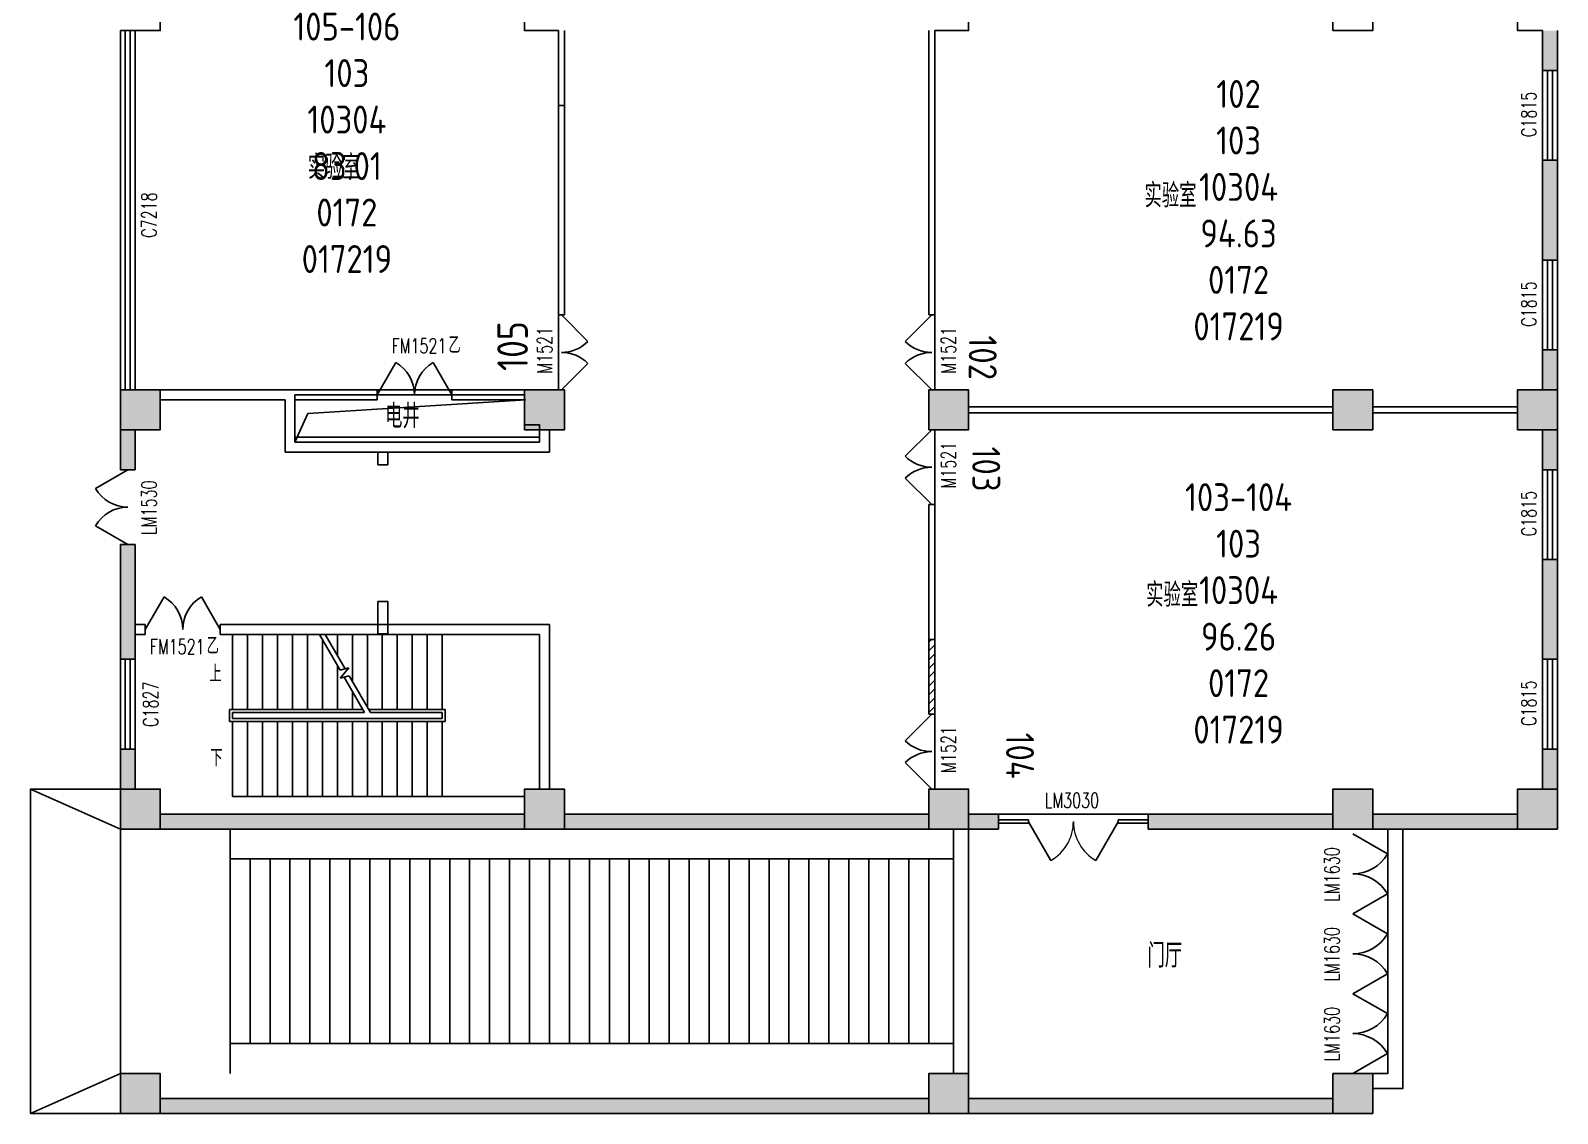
# Model space of a CAD drawing. Extents: x 202360 to 232960, y 235575 to 274575.
# Drawn here: x 202360 to 232960, y 235575 to 257275 of the extents above; entities that cross this region are included whole.
import ezdxf

# ---------------------------------------------------------------- set-up
doc = ezdxf.new("R2010")
doc.units = 0
doc.header["$LTSCALE"] = 1000
doc.header["$MEASUREMENT"] = 0
for name, color, linetype in [('_TCH_WIPEOUT', 7, 'Continuous'), ('bady', 30, 'Continuous'), ('name', 1, 'Continuous'), ('PUB_HATCH', 8, 'Continuous'), ('RM', 4, 'Continuous'), ('RM$', 5, 'Continuous'), ('RM$TXT', 5, 'Continuous')]:
    doc.layers.add(name, color=color, linetype=linetype)
doc.styles.add('_TCH_DIM', font='SIMPLEX', dxfattribs={"bigfont": 'GBCBIG'})
doc.styles.add('_TCH_SPACE', font='SIMPLEX', dxfattribs={"bigfont": 'GBCBIG'})
doc.styles.add('_TCH_WINDOW', font='SIMPLEX', dxfattribs={"bigfont": 'GBCBIG'})
doc.styles.get("Standard").update_dxf_attribs({"font": 'gbenor.shx', "bigfont": 'gbcbig.shx'})

# ---------------------------------------------------------------- blocks, each defined once
blk = doc.blocks.new('_FZH')
blk.add_lwpolyline([(-0.5, -0.5), (0.5, -0.5), (0.5, 0.5), (-0.5, 0.5)], close=True)
at = {"layer": 'PUB_HATCH'}
blk.add_solid([(-0.5, -0.5), (0.5, -0.5), (-0.5, 0.5), (0.5, 0.5)], dxfattribs=at)
blk = doc.blocks.new('$WINLIB2D$00000001')
at = {"color": 0}
for points in [[(-0.5, 0.5), (-0.5, -0.5)], [(-0.5, 0.5), (0.5, 0.5)], [(0.5, -0.5), (0.5, 0.5)], [(0.5, 0.1667), (-0.5, 0.1667)], [(0.5, -0.1667), (-0.5, -0.1667)], [(-0.5, -0.5), (0.5, -0.5)]]:
    blk.add_lwpolyline(points, dxfattribs=at)
blk = doc.blocks.new('$DorLib2D$00000018')
for p, q in [((-0.299, 0.002), (-0.15, 0.26)), ((0.299, 0.002), (0.15, 0.26)), ((-0.5, 0.011), (-0.299, 0.011)), ((-0.299, 0.011), (-0.299, -0.011)), ((0.299, 0.011), (0.5, 0.011)), ((0.299, 0.011), (0.299, -0.011)), ((-0.5, -0.011), (-0.299, -0.011)), ((0.299, -0.011), (0.5, -0.011))]:
    blk.add_line(p, q)
at = {"lineweight": 13}
for centre, start, end in [((-0.3, 0), 0, 60), ((0.3, 0), 120, 180)]:
    blk.add_arc(centre, 0.3, start, end, dxfattribs=at)
blk = doc.blocks.new('$DorLib2D$00000231')
at = {"color": 0}
for p, q in [((-0.5, 0), (-0.25, 0.433)), ((0.5, 0), (0.25, 0.433))]:
    blk.add_line(p, q, dxfattribs=at)
for centre, start, end in [((-0.5, 0), 0, 60), ((0.5, 0), 120, 180)]:
    blk.add_arc(centre, 0.5, start, end, dxfattribs=at)
blk = doc.blocks.new('$DorLib2D$00000116')
at = {"color": 0}
for p, q in [((-0.5, 0), (-0.146, 0.354)), ((0.5, 0), (0.146, 0.354))]:
    blk.add_line(p, q, dxfattribs=at)
for centre, start, end in [((-0.5, 0), 0, 45), ((0.5, 0), 135, 180)]:
    blk.add_arc(centre, 0.5, start, end, dxfattribs=at)

msp = doc.modelspace()

# ---------------------------------------------------------------- hatches: boundary and pattern name
at = {"layer": 'bady'}
for points in [[(232960, 257275), (232660, 257275), (232660, 256475), (232960, 256475)], [(232660, 254675), (232660, 252675), (232960, 252675), (232960, 254675)], [(232660, 250075), (232960, 250075), (232960, 250875), (232660, 250875)], [(204460, 249275), (204160, 249275), (204160, 248475), (204460, 248475)], [(232960, 249275), (232660, 249275), (232660, 248475), (232960, 248475)], [(204460, 244675), (204460, 246975), (204160, 246975), (204160, 244675)], [(232660, 246675), (232660, 244675), (232960, 244675), (232960, 246675)], [(204160, 242075), (204460, 242075), (204460, 242875), (204160, 242875)], [(232660, 242075), (232960, 242075), (232960, 242875), (232660, 242875)], [(212260, 241275), (212260, 241575), (204960, 241575), (204960, 241275)], [(220360, 241275), (220360, 241575), (213060, 241575), (213060, 241275)], [(221160, 241575), (221160, 241275), (221760, 241275), (221760, 241575)], [(228460, 241275), (228460, 241575), (224760, 241575), (224760, 241275)], [(232160, 241275), (232160, 241575), (229260, 241575), (229260, 241275)], [(220360, 235575), (220360, 235875), (204960, 235875), (204960, 235575)], [(228460, 235575), (228460, 235875), (221160, 235875), (221160, 235575)]]:
    msp.add_hatch(color=30, dxfattribs=at).paths.add_polyline_path(points)
h = msp.add_hatch(dxfattribs=at)
h.set_pattern_fill('普通砖', color=30, scale=50, style=0)
h.set_pattern_definition([(45, (0, 89.76), (-88.388383, 88.388383), [])])
h.paths.add_polyline_path([(220360, 245075), (220360, 243575), (220480, 243575), (220480, 245075)])

# ---------------------------------------------------------------- linework, layer by layer
at = {"layer": 'bady', "color": 30}
for p, q in [((212940, 257275), (212940, 255775)), ((213060, 255775), (213060, 257275)), ((220360, 257275), (220360, 251575)), ((220480, 251575), (220480, 257275)), ((232660, 257275), (232660, 256475)), ((232960, 256475), (232960, 257275)), ((232660, 256475), (232960, 256475)), ((212940, 255775), (212940, 251575)), ((213060, 255775), (212940, 255775)), ((213060, 251575), (213060, 255775)), ((232660, 254675), (232660, 252675)), ((232960, 254675), (232660, 254675)), ((232960, 252675), (232960, 254675)), ((232660, 252675), (232960, 252675)), ((212940, 251575), (213060, 251575)), ((220360, 251575), (220480, 251575)), ((232960, 250875), (232660, 250875)), ((232660, 250875), (232660, 250075)), ((232960, 250075), (232960, 250875)), ((207660, 250075), (204960, 250075)), ((209305, 250075), (207660, 250075)), ((209305, 249875), (209305, 250075)), ((212260, 250075), (210805, 250075)), ((210805, 250075), (210805, 249875)), ((207460, 249875), (204960, 249875)), ((207460, 249875), (207460, 248825)), ((207660, 249875), (209305, 249875)), ((207660, 249875), (207660, 249025)), ((210805, 249875), (212260, 249875)), ((221160, 249735), (228460, 249735)), ((229260, 249735), (232160, 249735)), ((221160, 249615), (228460, 249615)), ((229260, 249615), (232160, 249615)), ((204160, 249275), (204160, 248475)), ((204460, 248475), (204460, 249275)), ((212560, 249025), (212560, 249275)), ((212760, 248825), (212760, 249275)), ((232660, 249275), (232660, 248475)), ((232960, 248475), (232960, 249275)), ((207460, 248825), (212760, 248825)), ((207660, 249025), (212560, 249025)), ((209320, 248571), (209320, 248827)), ((209320, 248827), (209520, 248827)), ((209520, 248571), (209520, 248827)), ((204160, 248475), (204460, 248475)), ((209320, 248571), (209520, 248571)), ((232660, 248475), (232960, 248475)), ((220480, 247775), (220360, 247775)), ((220360, 247775), (220360, 245075)), ((220480, 245075), (220480, 247775)), ((204460, 246975), (204160, 246975)), ((204160, 246975), (204160, 244675)), ((204460, 244675), (204460, 246975)), ((232660, 246675), (232660, 244675)), ((232960, 246675), (232660, 246675)), ((232960, 244675), (232960, 246675)), ((209320, 245184), (209320, 245834)), ((209320, 245834), (209520, 245834)), ((209520, 245184), (209520, 245834)), ((204660, 245375), (204460, 245375)), ((204460, 245375), (204460, 245175)), ((204460, 245175), (204660, 245175)), ((204660, 245175), (204660, 245375)), ((212760, 245375), (206160, 245375)), ((206160, 245375), (206160, 245175)), ((206160, 245175), (212560, 245175)), ((206410, 245175), (208151, 245175)), ((206410, 245175), (206410, 243670)), ((206710, 245175), (206710, 243670)), ((207010, 245175), (207010, 243670)), ((207310, 245175), (207310, 243670)), ((207610, 245175), (207610, 243670)), ((207910, 245175), (207910, 243670)), ((208151, 245175), (208565, 244457)), ((208266, 245175), (210610, 245175)), ((208266, 245175), (208665, 244484)), ((208510, 245175), (208510, 244752)), ((208810, 245175), (208810, 244233)), ((209110, 245175), (209110, 243713)), ((209320, 245184), (209520, 245184)), ((209410, 245175), (209410, 243670)), ((209710, 245175), (209710, 243670)), ((210010, 245175), (210010, 243670)), ((210310, 245175), (210310, 243670)), ((210610, 245175), (210610, 243670)), ((212560, 245175), (210610, 245175)), ((210610, 245175), (210610, 243670)), ((212560, 242075), (212560, 245175)), ((212560, 242075), (212560, 245175)), ((212760, 242075), (212760, 245375)), ((208210, 245072), (208210, 243670)), ((220360, 245075), (220480, 245075)), ((220360, 245075), (220360, 243575)), ((220480, 245075), (220360, 245075)), ((220480, 243575), (220480, 245075)), ((204160, 244675), (204460, 244675)), ((208510, 244552), (208510, 243670)), ((208565, 244457), (208738, 244503)), ((208738, 244503), (208565, 244297)), ((232660, 244675), (232960, 244675)), ((208565, 244297), (208745, 244345)), ((208645, 244319), (209054, 243610)), ((208745, 244345), (209170, 243610)), ((208810, 244033), (208810, 243670)), ((206350, 243430), (206350, 243670)), ((206350, 243670), (209020, 243670)), ((206410, 243610), (209054, 243610)), ((206410, 243490), (206410, 243610)), ((206410, 243610), (209054, 243610)), ((206410, 243610), (206410, 243490)), ((209135, 243670), (210670, 243670)), ((209170, 243610), (210610, 243610)), ((209170, 243610), (210610, 243610)), ((210610, 243610), (210610, 243490)), ((210610, 243610), (210610, 243490)), ((210670, 243670), (210670, 243430)), ((210670, 243430), (206350, 243430)), ((210610, 243490), (206410, 243490)), ((210610, 243490), (206410, 243490)), ((206410, 241925), (206410, 243430)), ((206710, 241925), (206710, 243430)), ((207010, 241925), (207010, 243430)), ((207310, 241925), (207310, 243430)), ((207610, 241925), (207610, 243430)), ((207910, 241925), (207910, 243430)), ((208210, 241925), (208210, 243430)), ((208510, 241925), (208510, 243430)), ((208810, 241925), (208810, 243430)), ((209110, 241925), (209110, 243430)), ((209410, 241925), (209410, 243430)), ((209710, 241925), (209710, 243430)), ((210010, 241925), (210010, 243430)), ((210310, 241925), (210310, 243430)), ((210610, 241925), (210610, 243430)), ((210610, 243430), (210610, 241925)), ((220360, 243575), (220480, 243575)), ((204460, 242875), (204160, 242875)), ((204160, 242875), (204160, 242075)), ((204460, 242075), (204460, 242875)), ((232960, 242875), (232660, 242875)), ((232660, 242875), (232660, 242075)), ((232960, 242075), (232960, 242875)), ((204160, 241275), (202360, 242075)), ((210610, 241925), (206410, 241925)), ((210610, 241925), (212260, 241925)), ((204960, 241575), (212260, 241575)), ((213060, 241575), (220360, 241575)), ((221760, 241575), (221160, 241575)), ((221760, 241275), (221760, 241575)), ((228460, 241575), (224760, 241575)), ((224760, 241575), (224760, 241275)), ((229260, 241575), (232160, 241575)), ((204160, 241275), (204160, 236375)), ((204960, 241275), (212260, 241275)), ((206360, 241275), (206360, 236375)), ((213060, 241275), (220360, 241275)), ((220860, 236375), (220860, 241275)), ((221160, 241275), (221760, 241275)), ((221160, 236375), (221160, 241275)), ((224760, 241275), (228460, 241275)), ((229260, 241275), (232160, 241275)), ((206360, 240675), (220860, 240675)), ((206760, 240675), (206760, 236975)), ((207160, 240675), (207160, 236975)), ((207560, 240675), (207560, 236975)), ((207960, 240675), (207960, 236975)), ((208360, 240675), (208360, 236975)), ((208760, 240675), (208760, 236975)), ((209160, 240675), (209160, 236975)), ((209560, 240675), (209560, 236975)), ((209960, 240675), (209960, 236975)), ((210360, 240675), (210360, 236975)), ((210760, 240675), (210760, 236975)), ((211160, 240675), (211160, 236975)), ((211560, 240675), (211560, 236975)), ((211960, 240675), (211960, 236975)), ((212360, 240675), (212360, 236975)), ((212760, 240675), (212760, 236975)), ((213160, 240675), (213160, 236975)), ((213560, 240675), (213560, 236975)), ((213960, 240675), (213960, 236975)), ((214360, 240675), (214360, 236975)), ((214760, 240675), (214760, 236975)), ((215160, 240675), (215160, 236975)), ((215560, 240675), (215560, 236975)), ((215960, 240675), (215960, 236975)), ((216360, 240675), (216360, 236975)), ((216760, 240675), (216760, 236975)), ((217160, 240675), (217160, 236975)), ((217560, 240675), (217560, 236975)), ((217960, 240675), (217960, 236975)), ((218360, 240675), (218360, 236975)), ((218760, 240675), (218760, 236975)), ((219160, 240675), (219160, 236975)), ((219560, 240675), (219560, 236975)), ((219960, 240675), (219960, 236975)), ((220360, 240675), (220360, 236975)), ((206360, 236975), (220860, 236975)), ((204160, 236375), (202360, 235575)), ((204960, 235875), (220360, 235875)), ((221160, 235875), (228460, 235875)), ((204960, 235575), (220360, 235575)), ((221160, 235575), (228460, 235575))]:
    msp.add_line(p, q, dxfattribs=at)
for points in [[(212284, 249875), (207918, 249598), (207660, 249025)], [(204160, 235575), (202660, 235575), (202360, 235575), (202360, 242075), (204160, 242075)], [(229260, 236375), (229560, 236375), (229560, 241275)], [(229260, 236075), (229860, 236075), (229860, 241275)]]:
    msp.add_lwpolyline(points, dxfattribs=at)
for points in [[(206260, 244393, 0, 0, 0), (208210, 244393, 80, 0, 0), (208510, 244393, 0, 0, 0)], [(206260, 242708, 0, 0, 0), (211585, 242708, 0, 0, 0), (211585, 244393, 0, 0, 0), (209110, 244393, 80, 0, 0), (208810, 244393, 0, 0, 0)]]:
    msp.add_lwpolyline(points, format="xyseb", dxfattribs=at)
at = {"layer": 'RM'}
msp.add_lwpolyline([(207660, 249975), (207660, 249125), (212560, 249125), (212560, 249375), (212260, 249375), (212260, 249975)], close=True, dxfattribs=at)
at = {"layer": 'RM$'}
for points in [[(204460, 259975), (212940, 259975), (212940, 258075), (212260, 258075), (212260, 257275), (212940, 257275), (212940, 251575), (212940, 250075), (204460, 250075), (204460, 257275), (204960, 257275), (204960, 258075), (204460, 258075)], [(221160, 257615), (228460, 257615), (228460, 257275), (229260, 257275), (229260, 257615), (232160, 257615), (232160, 257275), (232660, 257275), (232660, 250075), (232160, 250075), (232160, 249735), (229260, 249735), (229260, 250075), (228460, 250075), (228460, 249735), (221160, 249735), (221160, 250075), (220480, 250075), (220480, 257275), (221160, 257275)], [(221160, 241575), (228460, 241575), (228460, 242075), (229260, 242075), (229260, 241575), (232160, 241575), (232160, 242075), (232660, 242075), (232660, 249275), (232160, 249275), (232160, 249615), (229260, 249615), (229260, 249275), (228460, 249275), (228460, 249615), (221160, 249615), (221160, 249275), (220480, 249275), (220480, 242075), (221160, 242075)]]:
    msp.add_lwpolyline(points, close=True, dxfattribs=at)

# ---------------------------------------------------------------- block references
at = {"layer": 'bady', "color": 30}
ref = msp.add_blockref('$WINLIB2D$00000001', (204310, 253675), dxfattribs=dict(at, xscale=-7200, yscale=300, zscale=300, rotation=90))
ref.add_attrib('A', 'C7218', (204884, 253123), dxfattribs={"color": 30, "height": 297.5, "rotation": 90, "style": '_TCH_WINDOW', "width": 0.705882})
ref = msp.add_blockref('$WINLIB2D$00000001', (232810, 255575), dxfattribs=dict(at, xscale=-1800, yscale=300, zscale=300, rotation=270))
ref.add_attrib('A', 'C1815', (232534, 255140), dxfattribs={"color": 30, "height": 297.5, "rotation": 90, "style": '_TCH_WINDOW', "width": 0.705882})
ref = msp.add_blockref('$WINLIB2D$00000001', (232810, 251775), dxfattribs=dict(at, xscale=-1800, yscale=300, zscale=300, rotation=270))
ref.add_attrib('A', 'C1815', (232534, 251340), dxfattribs={"color": 30, "height": 297.5, "rotation": 90, "style": '_TCH_WINDOW', "width": 0.705882})
ref = msp.add_blockref('$DorLib2D$00000116', (213000, 250825), dxfattribs=dict(at, xscale=1500, yscale=1500, zscale=120, rotation=270))
ref.add_attrib('A', 'M1521', (212814, 250400), dxfattribs={"color": 30, "height": 297.5, "rotation": 90, "style": '_TCH_WINDOW', "width": 0.705882})
ref = msp.add_blockref('$DorLib2D$00000116', (220420, 250825), dxfattribs=dict(at, xscale=1500, yscale=-1500, zscale=120, rotation=270))
ref.add_attrib('A', 'M1521', (220904, 250400), dxfattribs={"color": 30, "height": 297.5, "rotation": 90, "style": '_TCH_WINDOW', "width": 0.705882})
at = {"layer": 'bady', "color": 30, "xscale": -1500, "yscale": -1500, "zscale": 200, "rotation": 180}
for p in [(210055, 249975), (205410, 245275)]:
    msp.add_blockref('$DorLib2D$00000231', p, dxfattribs=at)
at = {"layer": 'bady', "color": 30, "xscale": 800, "yscale": 800, "zscale": 800}
for p in [(204560, 249675), (212660, 249675), (220760, 249675), (228860, 249675), (232560, 249675), (204560, 241675), (212660, 241675), (220760, 241675), (228860, 241675), (232560, 241675), (204560, 235975), (220760, 235975), (228860, 235975)]:
    msp.add_blockref('_FZH', p, dxfattribs=at)
at = {"layer": 'bady', "color": 30}
ref = msp.add_blockref('$DorLib2D$00000116', (220420, 248525), dxfattribs=dict(at, xscale=1500, yscale=-1500, zscale=120, rotation=270))
ref.add_attrib('A', 'M1521', (220904, 248100), dxfattribs={"color": 30, "height": 297.5, "rotation": 90, "style": '_TCH_WINDOW', "width": 0.705882})
ref = msp.add_blockref('$DorLib2D$00000231', (204310, 247725), dxfattribs=dict(at, xscale=-1500, yscale=1500, zscale=300, rotation=90))
ref.add_attrib('A', 'LM1530', (204884, 247170), dxfattribs={"color": 30, "height": 297.5, "rotation": 90, "style": '_TCH_WINDOW', "width": 0.705882})
ref = msp.add_blockref('$WINLIB2D$00000001', (232810, 247575), dxfattribs=dict(at, xscale=-1800, yscale=300, zscale=300, rotation=270))
ref.add_attrib('A', 'C1815', (232534, 247140), dxfattribs={"color": 30, "height": 297.5, "rotation": 90, "style": '_TCH_WINDOW', "width": 0.705882})
ref = msp.add_blockref('$WINLIB2D$00000001', (204310, 243775), dxfattribs=dict(at, xscale=-1800, yscale=-300, zscale=300, rotation=90))
ref.add_attrib('A', 'C1827', (204916, 243320), dxfattribs={"color": 30, "height": 297.5, "rotation": 90, "style": '_TCH_WINDOW', "width": 0.705882})
ref = msp.add_blockref('$WINLIB2D$00000001', (232810, 243775), dxfattribs=dict(at, xscale=-1800, yscale=300, zscale=300, rotation=270))
ref.add_attrib('A', 'C1815', (232534, 243340), dxfattribs={"color": 30, "height": 297.5, "rotation": 90, "style": '_TCH_WINDOW', "width": 0.705882})
ref = msp.add_blockref('$DorLib2D$00000116', (220420, 242825), dxfattribs=dict(at, xscale=-1500, yscale=1500, zscale=120, rotation=90))
ref.add_attrib('A', 'M1521', (220904, 242400), dxfattribs={"color": 30, "height": 297.5, "rotation": 90, "style": '_TCH_WINDOW', "width": 0.705882})
ref = msp.add_blockref('$DorLib2D$00000018', (223260, 241425), dxfattribs=dict(at, xscale=-3000, yscale=-3000, zscale=300))
ref.add_attrib('A', 'LM3030', (222685, 241701), dxfattribs={"color": 30, "height": 297.5, "style": '_TCH_WINDOW', "width": 0.705882})
ref = msp.add_blockref('$DorLib2D$00000231', (228860, 240375), dxfattribs=dict(at, xscale=1600, yscale=-1600, zscale=100, rotation=89.99999999999999))
ref.add_attrib('A', 'LM1630', (228591, 239820), dxfattribs={"color": 30, "height": 297.5, "rotation": 90, "style": '_TCH_WINDOW', "width": 0.705882})
ref = msp.add_blockref('$DorLib2D$00000231', (228860, 238775), dxfattribs=dict(at, xscale=1600, yscale=-1600, zscale=100, rotation=89.99999999999999))
ref.add_attrib('A', 'LM1630', (228591, 238220), dxfattribs={"color": 30, "height": 297.5, "rotation": 90, "style": '_TCH_WINDOW', "width": 0.705882})
ref = msp.add_blockref('$DorLib2D$00000231', (228860, 237175), dxfattribs=dict(at, xscale=1600, yscale=-1600, zscale=100, rotation=89.99999999999999))
ref.add_attrib('A', 'LM1630', (228591, 236620), dxfattribs={"color": 30, "height": 297.5, "rotation": 90, "style": '_TCH_WINDOW', "width": 0.705882})

# ---------------------------------------------------------------- texts
at = {"layer": 'bady', "color": 30, "style": '_TCH_WINDOW', "width": 0.705882}
for p in [(209596, 250807), (204751, 244780)]:
    msp.add_text('FM1521', height=297.5, dxfattribs=at).set_placement(p)
at = {"layer": 'bady', "color": 30, "style": '_TCH_WINDOW'}
for p in [(210736, 250807), (205891, 244780)]:
    msp.add_text('乙', height=338, dxfattribs=at).set_placement(p)
at = {"layer": 'bady', "color": 30}
msp.add_text('电井', height=482.3, dxfattribs=at).set_placement((209465, 249308))
at = {"layer": 'bady', "color": 7, "style": '_TCH_DIM'}
for s, p in [('上', (205947, 244218)), ('下', (205965, 242533))]:
    msp.add_text(s, height=338, dxfattribs=at).set_placement(p)
at = {"layer": 'name', "attachment_point": 1}
for s, width, insert, char_height, rotation in [('105', 169420, (211715, 250453), 612.5, 90), ('102', 3100.5, (221723, 251165), 560, 270), ('103', 3031, (221793, 248938), 560, 270), ('104', 3744, (222470, 243206), 560, 270)]:
    msp.add_mtext_dynamic_manual_height_columns(s, width=width, gutter_width=1750, heights=[0], dxfattribs=dict(at, insert=insert, char_height=char_height, rotation=rotation))

# ---------------------------------------------------------------- wipeouts: each hides what was drawn before it
msp.add_wipeout([(224694, 239048), (224694, 238398), (225461, 238398), (225461, 239048)]).dxf.layer = '_TCH_WIPEOUT'

# ---------------------------------------------------------------- next in the draw order: wipeouts: each hides what was drawn before it
for points in [[(207866, 254849), (207866, 254199), (208994, 254199), (208994, 254849)], [(224634, 254278), (224634, 253628), (225763, 253628), (225763, 254278)], [(224668, 246276), (224668, 245626), (225797, 245626), (225797, 246276)], [(224695, 239049), (224695, 238399), (225462, 238399), (225462, 239049)]]:
    msp.add_wipeout(points).dxf.layer = '_TCH_WIPEOUT'

# ---------------------------------------------------------------- next in the draw order: texts
at = {"layer": 'name', "color": 1, "style": '_TCH_SPACE'}
for s, p in [('实验室', (224718, 245726)), ('门厅', (224745, 238499)), ('门厅', (224744, 238498))]:
    msp.add_text(s, height=482.3, dxfattribs=at).set_placement(p)
at = {"layer": 'RM$TXT', "insert": (226570, 242987), "char_height": 558.8, "attachment_point": 8}
msp.add_mtext('103-104^M^J103^M^J10304^M^J96.26^M^J0172^M^J017219^M^J', dxfattribs=at)

# ---------------------------------------------------------------- next in the draw order: wipeouts: each hides what was drawn before it
for points in [[(207866, 254850), (207866, 254200), (208994, 254200), (208994, 254850)], [(224634, 254278), (224634, 253628), (225763, 253628), (225763, 254278)]]:
    msp.add_wipeout(points).dxf.layer = '_TCH_WIPEOUT'

# ---------------------------------------------------------------- next in the draw order: texts
at = {"layer": 'name', "color": 1, "style": '_TCH_SPACE'}
for p in [(207916, 254300), (207916, 254299), (224684, 253728), (224684, 253728)]:
    msp.add_text('实验室', height=482.3, dxfattribs=at).set_placement(p)
at = {"layer": 'RM$TXT', "char_height": 558.8, "attachment_point": 8}
for s, insert in [('105-106^M^J103^M^J10304^M^J83.01^M^J0172^M^J017219^M^J', (208700, 252417)), ('102^M^J103^M^J10304^M^J94.63^M^J0172^M^J017219^M^J', (226570, 251067))]:
    msp.add_mtext(s, dxfattribs=dict(at, insert=insert))

doc.saveas('drawing.dxf')
